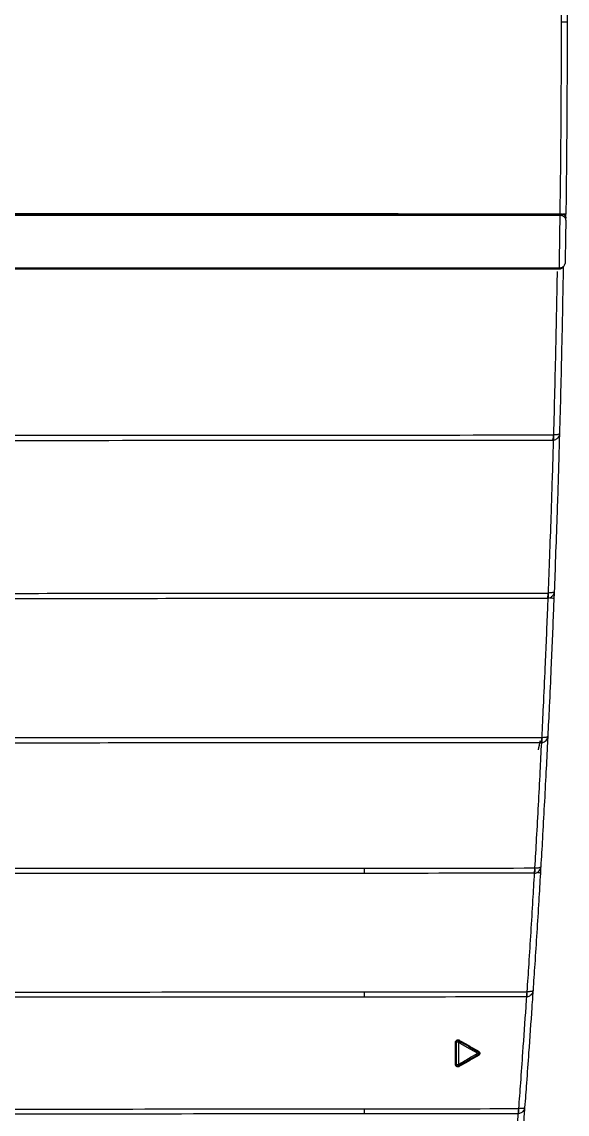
# Model space of a CAD drawing. Header units: millimetres. Extents: x 0 to 504600, y 0 to 118800.
# Drawn here: x 104325.6 to 104405, y 56615.7 to 56774.6 of the extents above; entities that cross this region are included whole.
import ezdxf

# ---------------------------------------------------------------- set-up
doc = ezdxf.new("R2010")
doc.units = ezdxf.units.MM
doc.header["$LTSCALE"] = 200
doc.layers.add('LG-AIRCON', color=240, linetype='Continuous')

# ---------------------------------------------------------------- blocks, each defined once
blk = doc.blocks.new('A$C7F214049')
at = {"layer": 'LG-AIRCON', "color": 0}
for centre, start, end in [((1159.08, 221.8), 79.821, 90), ((1158.96, 214.2), 270, 280.0235)]:
    blk.add_arc(centre, 0.2, start, end, dxfattribs=at)
for centre, major_axis, ratio, start_param, end_param in [((1158.95, 221.8), (0, -0.2), 0.175267, 1.567138, 3.141593), ((1158.95, 222.08), (0.001, -0.2), 0.16971, 1.157049, 1.567157), ((1159.08, 221.8), (0, -0.2), 0.336285, 1.564715, 3.141593), ((1159.08, 221.8), (-0.035, -0.197), 0.332536, 1.624265, 3.159412), ((1158.83, 214.2), (0, -0.2), 0.173506, 0, 1.567164), ((1158.96, 214.2), (0, -0.2), 0.329321, 0, 1.564819), ((1158.96, 214.2), (0.035, -0.197), 0.323896, 6.276882, 7.790735), ((1157.88, 189.89), (0.001, -0.8), 0.169592, 6.283183, 7.842493), ((1157.91, 189.89), (-0.11, 0.792), 0.166611, 3.140872, 4.677823), ((1157.11, 166.89), (0.001, -0.8), 0.167952, 6.283183, 7.836029), ((1157.14, 166.89), (-0.1, 0.794), 0.164575, 3.140938, 4.673714), ((1156.18, 145.89), (0.001, -0.8), 0.16673, 6.283183, 7.826069), ((1156.21, 145.89), (-0.091, 0.795), 0.162642, 3.140994, 4.665722), ((1155.16, 126.88), (0.001, -0.8), 0.166002, 6.283183, 7.815063), ((1155.18, 126.89), (-0.084, 0.796), 0.161192, 3.141042, 4.656333), ((1154.03, 108.88), (0.001, -0.8), 0.163114, 6.283183, 7.801181), ((1154.05, 108.89), (-0.076, 0.796), 0.157588, 3.141097, 4.644478), ((1144.28, 101.81), (-0.05, -0.0866), 0.126531, 4.792664, 6.19521), ((1143.76, 101.5), (0.1, 0), 0.003787, 4.563179, 6.195918), ((1144.12, 101.48), (-0.217, -0.124), 0.984754, 3.666388, 5.75839), ((1144.12, 101.48), (-0.25, 0), 0.003712, 4.562801, 6.195918), ((1144.12, 101.48), (-0.125, -0.217), 0.127619, 1.648563, 3.053605), ((1147.11, 100.18), (-0.05, -0.0866), 0.134963, 4.783449, 6.195111), ((1146.9, 99.88), (-0.125, -0.217), 0.135854, 1.639537, 3.053507), ((1146.9, 99.88), (-0.125, 0.217), 0.127702, 3.229581, 4.629277), ((1146.9, 99.88), (0, -0.25), 0.985602, 0.541551, 2.600041), ((1147.12, 99.58), (0.05, -0.0866), 0.126706, 3.22957, 4.627168), ((1143.76, 98.25), (-0.1, 0), 0.022467, 3.229107, 4.860622), ((1144.12, 98.27), (-0.25, 0), 0.022167, 0.087341, 1.719412), ((1144.12, 98.27), (-0.217, 0.124), 0.98482, 0.526031, 2.615561), ((1144.12, 98.27), (0.125, -0.217), 0.117787, 0.08788, 1.477649), ((1144.28, 97.94), (0.05, -0.0866), 0.116557, 3.22946, 4.616907), ((1152.82, 91.88), (0.001, -0.8), 0.155307, 6.283184, 7.784761), ((1152.83, 91.88), (-0.064, 0.797), 0.149458, 3.141174, 4.631045)]:
    blk.add_ellipse(centre, major_axis=major_axis, ratio=ratio, start_param=start_param, end_param=end_param, dxfattribs=at)
for points, knots in [([(1159.17, 250), (1159.17, 281.75), (1158.44, 313.49), (1156.27, 361.05), (1155.37, 376.89), (1153.2, 408.53), (1151.92, 424.31), (1150.47, 440.03)], [0, 0, 0, 0, 0.5, 0.5, 0.75, 0.75, 1, 1, 1, 1]), ([(1151.35, 440), (1152.78, 424.29), (1154.04, 408.5), (1156.21, 376.87), (1157.11, 361.03), (1159.28, 313.48), (1160, 281.74), (1160, 250)], [0, 0, 0, 0, 0.25, 0.25, 0.5, 0.5, 1, 1, 1, 1]), ([(1158.98, 222.08), (1159.05, 226.73), (1159.09, 231.37), (1159.16, 240.68), (1159.17, 245.34), (1159.17, 250)], [0, 0, 0, 0, 0.499284, 0.499284, 1, 1, 1, 1]), ([(1160, 250), (1160, 245.34), (1159.98, 240.68), (1159.92, 231.34), (1159.88, 226.67), (1159.81, 222)], [0, 0, 0, 0, 0.499515, 0.499515, 1, 1, 1, 1]), ([(580, 222), (676.56, 222), (773.13, 222), (893.83, 222), (917.97, 222), (966.25, 222), (990.39, 222), (1038.62, 222), (1062.72, 222), (1098.83, 222), (1110.87, 222), (1128.91, 222), (1134.92, 222), (1146.94, 222), (1152.95, 222), (1158.95, 222)], [0, 0, 0, 0, 0.5, 0.5, 0.625, 0.625, 0.75, 0.75, 0.875, 0.875, 0.9375, 0.9375, 0.96875, 0.96875, 1, 1, 1, 1]), ([(580, 221.94), (676.62, 221.94), (773.24, 221.94), (894.01, 221.94), (918.17, 221.94), (966.48, 221.94), (990.64, 221.94), (1038.91, 221.94), (1063.04, 221.94), (1099.14, 221.94), (1111.16, 221.94), (1129.16, 221.94), (1135.15, 221.94), (1147.12, 221.94), (1153.11, 221.94), (1159.05, 221.94)], [0, 0, 0, 0, 0.5, 0.5, 0.625, 0.625, 0.75, 0.75, 0.875, 0.875, 0.9375, 0.9375, 0.96875, 0.96875, 1, 1, 1, 1]), ([(1158.98, 221.8), (1153.03, 221.8), (1147.05, 221.8), (1135.08, 221.8), (1129.09, 221.8), (1111.11, 221.8), (1099.1, 221.8), (1063.02, 221.8), (1038.89, 221.8), (990.61, 221.8), (966.46, 221.8), (918.15, 221.8), (894, 221.8), (773.23, 221.8), (676.61, 221.8), (580, 221.8)], [0, 0, 0, 0, 0.03125, 0.03125, 0.0625, 0.0625, 0.125, 0.125, 0.25, 0.25, 0.375, 0.375, 0.5, 0.5, 1, 1, 1, 1]), ([(924.79, 222.08), (944.36, 222.08), (963.93, 222.08), (1003.07, 222.08), (1022.63, 222.08), (1061.73, 222.09), (1081.25, 222.08), (1110.48, 222.08), (1120.21, 222.08), (1134.78, 222.08), (1139.63, 222.08), (1149.32, 222.07), (1154.16, 222.05), (1158.98, 222.08)], [0, 0, 0, 0, 0.25, 0.25, 0.5, 0.5, 0.75, 0.75, 0.875, 0.875, 0.9375, 0.9375, 1, 1, 1, 1]), ([(1158.97, 221.94), (1154.15, 221.91), (1149.31, 221.93), (1139.62, 221.94), (1134.77, 221.94), (1120.2, 221.94), (1110.47, 221.94), (1081.25, 221.94), (1061.72, 221.95), (1022.63, 221.94), (1003.07, 221.94), (963.93, 221.94), (944.36, 221.94), (924.79, 221.94)], [0, 0, 0, 0, 0.0625, 0.0625, 0.125, 0.125, 0.25, 0.25, 0.5, 0.5, 0.75, 0.75, 1, 1, 1, 1]), ([(1158.87, 214.2), (1158.88, 214.8), (1158.89, 215.4), (1158.91, 217), (1158.93, 218), (1158.94, 219.03), (1158.94, 219.06), (1158.95, 219.78), (1158.96, 220.48), (1158.98, 221.38), (1158.98, 221.59), (1158.98, 221.8)], [0, 0, 0, 0, 0.236906, 0.236906, 0.631659, 0.631659, 0.643094, 0.643094, 0.91768, 0.91768, 1, 1, 1, 1]), ([(1158.98, 222.08), (1159.05, 222.08), (1159.12, 222.07), (1159.26, 222.05), (1159.33, 222.03), (1159.39, 222)], [0, 0, 0, 0, 0.454586, 0.454586, 1, 1, 1, 1]), ([(1159.05, 221.94), (1159.11, 221.93), (1159.17, 221.91), (1159.25, 221.87), (1159.27, 221.86), (1159.29, 221.85)], [0, 0, 0, 0, 0.685159, 0.685159, 1, 1, 1, 1]), ([(1159.8, 221.14), (1159.8, 221.23), (1159.78, 221.33), (1159.7, 221.49), (1159.64, 221.56), (1159.51, 221.67), (1159.44, 221.71), (1159.29, 221.77), (1159.22, 221.79), (1159.15, 221.8)], [0, 0, 0, 0, 0.328038, 0.328038, 0.609579, 0.609579, 0.82718, 0.82718, 1, 1, 1, 1]), ([(1159.4, 222), (1159.47, 221.97), (1159.53, 221.93), (1159.65, 221.83), (1159.7, 221.76), (1159.78, 221.6), (1159.8, 221.5), (1159.8, 221.41)], [0, 0, 0, 0, 0.243628, 0.243628, 0.586515, 0.586515, 1, 1, 1, 1]), ([(1159.8, 221.14), (1159.79, 220.45), (1159.78, 219.76), (1159.76, 218.38), (1159.75, 217.68), (1159.72, 216.28), (1159.71, 215.57), (1159.7, 214.85)], [0, 0, 0, 0, 0.328189, 0.328189, 0.660275, 0.660275, 1, 1, 1, 1]), ([(1159.02, 214.2), (1159.1, 214.21), (1159.17, 214.23), (1159.32, 214.28), (1159.39, 214.32), (1159.53, 214.43), (1159.59, 214.5), (1159.68, 214.66), (1159.7, 214.76), (1159.7, 214.85)], [0, 0, 0, 0, 0.167998, 0.167998, 0.390963, 0.390963, 0.674699, 0.674699, 1, 1, 1, 1]), ([(580, 214.2), (676.59, 214.2), (773.19, 214.2), (893.93, 214.2), (918.08, 214.2), (966.38, 214.2), (990.53, 214.2), (1038.79, 214.2), (1062.92, 214.2), (1098.99, 214.2), (1111, 214.2), (1128.98, 214.2), (1134.97, 214.2), (1146.93, 214.2), (1152.91, 214.2), (1158.87, 214.2)], [0, 0, 0, 0, 0.5, 0.5, 0.625, 0.625, 0.75, 0.75, 0.875, 0.875, 0.9375, 0.9375, 0.96875, 0.96875, 1, 1, 1, 1]), ([(1158.83, 214), (1152.88, 214), (1146.9, 214), (1134.94, 214), (1128.95, 214), (1110.97, 214), (1098.96, 214), (1062.89, 214), (1038.76, 214), (990.5, 214), (966.35, 214), (918.06, 214), (893.91, 214), (773.18, 214), (676.59, 214), (580, 214)], [0, 0, 0, 0, 0.03125, 0.03125, 0.0625, 0.0625, 0.125, 0.125, 0.25, 0.25, 0.375, 0.375, 0.5, 0.5, 1, 1, 1, 1]), ([(1158.05, 189.88), (1158.05, 189.88), (1158.05, 189.88), (1158.11, 192.01), (1158.17, 194.14), (1158.27, 198.39), (1158.32, 200.52), (1158.44, 205.84), (1158.5, 209.03), (1158.57, 212.7), (1158.58, 213.18), (1158.59, 213.67)], [0, 0, 0, 0, 0.000198, 0.000198, 0.268491, 0.268491, 0.536776, 0.536776, 0.939193, 0.939193, 1, 1, 1, 1]), ([(1159.42, 214.09), (1159.41, 213.46), (1159.4, 212.83), (1159.33, 209.01), (1159.27, 205.82), (1159.15, 200.5), (1159.1, 198.38), (1159, 194.19), (1158.94, 192.12), (1158.88, 190.06)], [0, 0, 0, 0, 0.078281, 0.078281, 0.476719, 0.476719, 0.742339, 0.742339, 1, 1, 1, 1]), ([(1159.39, 214.37), (1159.35, 214.28), (1159.29, 214.19), (1159.14, 214.07), (1159.07, 214.03), (1158.99, 213.99), (1158.98, 213.99), (1158.98, 213.99)], [0, 0, 0, 0, 0.588645, 0.588645, 0.979627, 0.979627, 1, 1, 1, 1]), ([(1063.9, 189.82), (1074.39, 189.82), (1084.86, 189.83), (1099.34, 189.84), (1103.37, 189.84), (1107.39, 189.84)], [0, 0, 0, 0, 0.722222, 0.722222, 1, 1, 1, 1]), ([(1107.39, 189.84), (1113.84, 189.85), (1120.29, 189.85), (1137.19, 189.86), (1147.63, 189.87), (1158.02, 189.88)], [0, 0, 0, 0, 0.381284, 0.381284, 1, 1, 1, 1]), ([(1158.88, 190.06), (1158.88, 190.06), (1158.88, 190.05), (1158.88, 189.97), (1158.87, 189.89), (1158.82, 189.73), (1158.79, 189.66), (1158.69, 189.49), (1158.61, 189.39), (1158.45, 189.26), (1158.38, 189.21), (1158.21, 189.14), (1158.12, 189.11), (1158.02, 189.1)], [0, 0, 0, 0, 0.004581, 0.004581, 0.182241, 0.182241, 0.349923, 0.349923, 0.612891, 0.612891, 0.797504, 0.797504, 1, 1, 1, 1]), ([(1158.88, 190.06), (1158.88, 190.06), (1158.88, 190.06), (1158.88, 190.04), (1158.87, 190.02), (1158.83, 189.99), (1158.8, 189.98), (1158.71, 189.95), (1158.63, 189.93), (1158.47, 189.9), (1158.4, 189.9), (1158.23, 189.88), (1158.14, 189.88), (1158.05, 189.88)], [0, 0, 0, 0, 0.004581, 0.004581, 0.18224, 0.18224, 0.349922, 0.349922, 0.61289, 0.61289, 0.797504, 0.797504, 1, 1, 1, 1]), ([(1158.88, 190.06), (1158.87, 189.95), (1158.87, 189.84), (1158.87, 189.67), (1158.86, 189.59), (1158.86, 189.47), (1158.86, 189.43), (1158.86, 189.35), (1158.86, 189.31), (1158.86, 189.26), (1158.85, 189.24), (1158.85, 189.2), (1158.85, 189.19), (1158.85, 189.16), (1158.85, 189.16), (1158.85, 189.14), (1158.85, 189.13), (1158.85, 189.12), (1158.85, 189.12), (1158.85, 189.11), (1158.85, 189.11), (1158.85, 189.1), (1158.85, 189.1), (1158.85, 189.1), (1158.85, 189.1), (1158.85, 189.09), (1158.85, 189.09), (1158.85, 189.09), (1158.85, 189.09), (1158.85, 189.09), (1158.85, 189.09), (1158.85, 189.09), (1158.85, 189.09), (1158.85, 189.09), (1158.85, 189.09), (1158.85, 189.09), (1158.85, 189.09), (1158.85, 189.09), (1158.85, 189.09), (1158.85, 189.09), (1158.85, 189.09), (1158.85, 189.09), (1158.85, 189.09), (1158.85, 189.09)], [0, 0, 0, 0, 0.331373, 0.331373, 0.552824, 0.552824, 0.700821, 0.700821, 0.799739, 0.799739, 0.865865, 0.865865, 0.910081, 0.910081, 0.939655, 0.939655, 0.959446, 0.959446, 0.972697, 0.972697, 0.981578, 0.981578, 0.987537, 0.987537, 0.991542, 0.991542, 0.994241, 0.994241, 0.996065, 0.996065, 0.997305, 0.997305, 0.998154, 0.998154, 0.998742, 0.998742, 0.999339, 0.999339, 0.99959, 0.99959, 0.999847, 0.999847, 1, 1, 1, 1]), ([(1157.89, 189.09), (1147.51, 189.08), (1137.08, 189.07), (1116.19, 189.06), (1105.73, 189.05), (1074.31, 189.03), (1053.31, 189.01), (1032.29, 189)], [0, 0, 0, 0, 0.25, 0.25, 0.5, 0.5, 1, 1, 1, 1]), ([(1157.27, 166.87), (1157.34, 168.63), (1157.41, 170.39), (1157.54, 174.11), (1157.61, 176.07), (1157.78, 180.95), (1157.87, 183.89), (1157.98, 187.57), (1158, 188.33), (1158.02, 189.09), (1158.02, 189.09), (1158.02, 189.1)], [0, 0, 0, 0, 0.237428, 0.237428, 0.501258, 0.501258, 0.897133, 0.897133, 0.999576, 0.999576, 1, 1, 1, 1]), ([(1158.85, 189.09), (1158.85, 189.09), (1158.85, 189.09), (1158.83, 188.3), (1158.81, 187.51), (1158.7, 183.8), (1158.61, 180.88), (1158.44, 176.01), (1158.37, 174.06), (1158.24, 170.42), (1158.18, 168.74), (1158.11, 167.05)], [0, 0, 0, 0, 0.000003, 0.000003, 0.107608, 0.107608, 0.505291, 0.505291, 0.770328, 0.770328, 1, 1, 1, 1]), ([(1158.11, 167.05), (1158.11, 167.05), (1158.11, 167.04), (1158.11, 166.96), (1158.09, 166.88), (1158.05, 166.72), (1158.01, 166.65), (1157.91, 166.48), (1157.83, 166.38), (1157.67, 166.25), (1157.59, 166.2), (1157.43, 166.13), (1157.33, 166.11), (1157.24, 166.09)], [0, 0, 0, 0, 0.004577, 0.004577, 0.182726, 0.182726, 0.350796, 0.350796, 0.613047, 0.613047, 0.797661, 0.797661, 1, 1, 1, 1]), ([(1158.11, 167.05), (1158.11, 167.05), (1158.11, 167.05), (1158.11, 167.03), (1158.1, 167.01), (1158.06, 166.98), (1158.03, 166.97), (1157.93, 166.93), (1157.85, 166.92), (1157.7, 166.89), (1157.62, 166.89), (1157.46, 166.88), (1157.37, 166.87), (1157.27, 166.87)], [0, 0, 0, 0, 0.004577, 0.004577, 0.182724, 0.182724, 0.350793, 0.350793, 0.613048, 0.613048, 0.797663, 0.797663, 1, 1, 1, 1]), ([(1157.11, 166.09), (1144.03, 166.08), (1130.86, 166.07), (1104.49, 166.05), (1091.28, 166.04), (1078.05, 166.03)], [0, 0, 0, 0, 0.5, 0.5, 1, 1, 1, 1]), ([(1078.09, 166.82), (1091.33, 166.83), (1104.56, 166.84), (1130.96, 166.86), (1144.14, 166.86), (1157.25, 166.87)], [0, 0, 0, 0, 0.5, 0.5, 1, 1, 1, 1]), ([(1156.34, 145.86), (1156.41, 147.37), (1156.49, 148.87), (1156.64, 152.26), (1156.73, 154.14), (1156.94, 158.85), (1157.06, 161.67), (1157.19, 165.02), (1157.21, 165.56), (1157.23, 166.09)], [0, 0, 0, 0, 0.222879, 0.222879, 0.501857, 0.501857, 0.920491, 0.920491, 1, 1, 1, 1]), ([(1158.07, 166.09), (1158.04, 165.52), (1158.02, 164.95), (1157.89, 161.58), (1157.77, 158.77), (1157.56, 154.08), (1157.48, 152.21), (1157.32, 148.9), (1157.25, 147.47), (1157.18, 146.04)], [0, 0, 0, 0, 0.085152, 0.085152, 0.5056, 0.5056, 0.785788, 0.785788, 1, 1, 1, 1]), ([(1156.18, 145.09), (1143.08, 145.08), (1129.91, 145.07), (1103.53, 145.05), (1090.31, 145.04), (1077.08, 145.03)], [0, 0, 0, 0, 0.5, 0.5, 1, 1, 1, 1]), ([(1077.12, 145.82), (1090.37, 145.83), (1103.6, 145.83), (1130.02, 145.85), (1143.2, 145.85), (1156.32, 145.86)], [0, 0, 0, 0, 0.5, 0.5, 1, 1, 1, 1]), ([(1155.31, 126.85), (1155.4, 128.29), (1155.48, 129.72), (1155.65, 132.78), (1155.74, 134.4), (1155.91, 137.65), (1156, 139.27), (1156.15, 142.29), (1156.22, 143.69), (1156.29, 145.09)], [0, 0, 0, 0, 0.23561, 0.23561, 0.502531, 0.502531, 0.769333, 0.769333, 1, 1, 1, 1]), ([(1157.13, 145.09), (1157.13, 145.09), (1157.13, 145.09), (1157.06, 143.66), (1156.99, 142.22), (1156.83, 139.18), (1156.75, 137.57), (1156.57, 134.34), (1156.48, 132.72), (1156.32, 129.75), (1156.24, 128.39), (1156.16, 127.03)], [0, 0, 0, 0, 0.000003, 0.000003, 0.2381, 0.2381, 0.505996, 0.505996, 0.774012, 0.774012, 1, 1, 1, 1]), ([(1156.3, 145.09), (1156.39, 145.1), (1156.49, 145.13), (1156.66, 145.2), (1156.73, 145.24), (1156.9, 145.37), (1156.98, 145.47), (1157.08, 145.64), (1157.11, 145.71), (1157.16, 145.86), (1157.18, 145.95), (1157.18, 146.03), (1157.18, 146.03), (1157.18, 146.04)], [0, 0, 0, 0, 0.202534, 0.202534, 0.387539, 0.387539, 0.649336, 0.649336, 0.817337, 0.817337, 0.995424, 0.995424, 1, 1, 1, 1]), ([(1156.34, 145.86), (1156.43, 145.86), (1156.53, 145.87), (1156.69, 145.87), (1156.77, 145.88), (1156.92, 145.9), (1157, 145.92), (1157.1, 145.95), (1157.13, 145.97), (1157.17, 146), (1157.18, 146.02), (1157.18, 146.04), (1157.18, 146.04), (1157.18, 146.04)], [0, 0, 0, 0, 0.202532, 0.202532, 0.387538, 0.387538, 0.649339, 0.649339, 0.81734, 0.81734, 0.995424, 0.995424, 1, 1, 1, 1]), ([(1130.49, 126.11), (1130.49, 126.14), (1130.49, 126.19), (1130.49, 126.3), (1130.49, 126.37), (1130.49, 126.53), (1130.49, 126.61), (1130.49, 126.75), (1130.49, 126.79), (1130.49, 126.84)], [0, 0, 0, 0, 0.286221, 0.286221, 0.571234, 0.571234, 0.853733, 0.853733, 1, 1, 1, 1]), ([(1154.18, 108.84), (1154.27, 110.19), (1154.36, 111.54), (1154.55, 114.44), (1154.65, 115.98), (1154.84, 119.07), (1154.93, 120.61), (1155.1, 123.46), (1155.18, 124.78), (1155.26, 126.09)], [0, 0, 0, 0, 0.234809, 0.234809, 0.503083, 0.503083, 0.771219, 0.771219, 1, 1, 1, 1]), ([(1156.1, 126.09), (1156.1, 126.09), (1156.1, 126.09), (1156.02, 124.74), (1155.94, 123.4), (1155.77, 120.52), (1155.67, 118.99), (1155.48, 115.92), (1155.38, 114.39), (1155.2, 111.57), (1155.11, 110.3), (1155.03, 109.02)], [0, 0, 0, 0, 0.000002, 0.000002, 0.236795, 0.236795, 0.505989, 0.505989, 0.775323, 0.775323, 1, 1, 1, 1]), ([(1155.27, 126.09), (1155.36, 126.1), (1155.46, 126.12), (1155.62, 126.19), (1155.7, 126.24), (1155.87, 126.37), (1155.95, 126.46), (1156.05, 126.63), (1156.09, 126.7), (1156.14, 126.86), (1156.15, 126.94), (1156.16, 127.02), (1156.16, 127.02), (1156.16, 127.03)], [0, 0, 0, 0, 0.202953, 0.202953, 0.388561, 0.388561, 0.650171, 0.650171, 0.817787, 0.817787, 0.995423, 0.995423, 1, 1, 1, 1]), ([(1155.31, 126.85), (1155.41, 126.85), (1155.5, 126.85), (1155.67, 126.86), (1155.74, 126.87), (1155.9, 126.89), (1155.98, 126.91), (1156.07, 126.94), (1156.1, 126.96), (1156.15, 126.99), (1156.16, 127.01), (1156.16, 127.03), (1156.16, 127.03), (1156.16, 127.03)], [0, 0, 0, 0, 0.20295, 0.20295, 0.388559, 0.388559, 0.650174, 0.650174, 0.81779, 0.81779, 0.995423, 0.995423, 1, 1, 1, 1]), ([(1156.15, 127.03), (1156.14, 126.85), (1156.13, 126.67), (1156.11, 126.36), (1156.11, 126.22), (1156.1, 126.09), (1156.1, 126.09), (1156.1, 126.09)], [0, 0, 0, 0, 0.569674, 0.569674, 0.999955, 0.999955, 1, 1, 1, 1]), ([(1130.49, 108.11), (1130.49, 108.14), (1130.49, 108.19), (1130.49, 108.3), (1130.49, 108.37), (1130.49, 108.53), (1130.49, 108.61), (1130.49, 108.74), (1130.49, 108.78), (1130.49, 108.82)], [0, 0, 0, 0, 0.290629, 0.290629, 0.580005, 0.580005, 0.866777, 0.866777, 1, 1, 1, 1]), ([(1155.03, 109.02), (1155.03, 109.02), (1155.03, 109.01), (1155.02, 108.93), (1155, 108.85), (1154.95, 108.69), (1154.92, 108.62), (1154.81, 108.45), (1154.73, 108.36), (1154.56, 108.23), (1154.49, 108.19), (1154.32, 108.12), (1154.22, 108.1), (1154.12, 108.09)], [0, 0, 0, 0, 0.004573, 0.004573, 0.182489, 0.182489, 0.350305, 0.350305, 0.61092, 0.61092, 0.796953, 0.796953, 1, 1, 1, 1]), ([(1155.03, 109.02), (1155.03, 109.02), (1155.03, 109.02), (1155.03, 109), (1155.01, 108.98), (1154.97, 108.94), (1154.94, 108.93), (1154.85, 108.89), (1154.77, 108.88), (1154.61, 108.86), (1154.53, 108.85), (1154.37, 108.84), (1154.27, 108.84), (1154.18, 108.84)], [0, 0, 0, 0, 0.004573, 0.004573, 0.182486, 0.182486, 0.350302, 0.350302, 0.610923, 0.610923, 0.796956, 0.796956, 1, 1, 1, 1]), ([(1155.02, 109.02), (1155.01, 108.86), (1155, 108.71), (1154.98, 108.4), (1154.97, 108.24), (1154.96, 108.09)], [0, 0, 0, 0, 0.50205, 0.50205, 1, 1, 1, 1]), ([(1152.96, 91.83), (1153.05, 93.08), (1153.15, 94.33), (1153.35, 97.06), (1153.45, 98.54), (1153.72, 102.24), (1153.87, 104.45), (1154.05, 107.14), (1154.08, 107.61), (1154.12, 108.09), (1154.12, 108.09), (1154.12, 108.09)], [0, 0, 0, 0, 0.231173, 0.231173, 0.503648, 0.503648, 0.912609, 0.912609, 0.999768, 0.999768, 1, 1, 1, 1]), ([(1154.96, 108.08), (1154.96, 108.08), (1154.96, 108.08), (1154.92, 107.57), (1154.89, 107.06), (1154.71, 104.36), (1154.55, 102.15), (1154.29, 98.49), (1154.19, 97.02), (1153.99, 94.37), (1153.9, 93.19), (1153.81, 92.01)], [0, 0, 0, 0, 0.000003, 0.000003, 0.09538, 0.09538, 0.505942, 0.505942, 0.779485, 0.779485, 1, 1, 1, 1]), ([(1143.75, 101.5), (1143.75, 101.54), (1143.75, 101.58), (1143.78, 101.66), (1143.8, 101.69), (1143.85, 101.75), (1143.88, 101.78), (1143.95, 101.82), (1143.99, 101.84), (1144.06, 101.86), (1144.1, 101.86), (1144.18, 101.85), (1144.22, 101.84), (1144.26, 101.82), (1144.26, 101.81), (1144.27, 101.81)], [0, 0, 0, 0, 0.164324, 0.164324, 0.328649, 0.328649, 0.493199, 0.493199, 0.656545, 0.656545, 0.817673, 0.817673, 0.976616, 0.976616, 1, 1, 1, 1]), ([(1144.23, 101.73), (1144.23, 101.73), (1144.22, 101.73), (1144.2, 101.74), (1144.17, 101.75), (1144.11, 101.76), (1144.09, 101.76), (1144.03, 101.75), (1144, 101.73), (1143.96, 101.7), (1143.93, 101.68), (1143.9, 101.64), (1143.89, 101.61), (1143.87, 101.56), (1143.86, 101.53), (1143.86, 101.5)], [0, 0, 0, 0, 0.023208, 0.023208, 0.180984, 0.180984, 0.341259, 0.341259, 0.50442, 0.50442, 0.669501, 0.669501, 0.834777, 0.834777, 1, 1, 1, 1]), ([(1144.27, 101.81), (1144.74, 101.54), (1145.21, 101.27), (1146.16, 100.72), (1146.63, 100.45), (1147.1, 100.18)], [0, 0, 0, 0, 0.499995, 0.499995, 1, 1, 1, 1]), ([(1143.75, 98.25), (1143.75, 98.93), (1143.75, 99.6), (1143.75, 100.68), (1143.75, 101.09), (1143.75, 101.5)], [0, 0, 0, 0, 0.62209, 0.62209, 1, 1, 1, 1]), ([(1143.86, 101.5), (1143.86, 101.09), (1143.86, 100.68), (1143.86, 99.6), (1143.86, 98.93), (1143.86, 98.25)], [0, 0, 0, 0, 0.37791, 0.37791, 1, 1, 1, 1]), ([(1143.87, 101.48), (1143.87, 101.48), (1143.87, 101.48), (1143.87, 101.49), (1143.86, 101.5), (1143.86, 101.5)], [0, 0, 0, 0, 0.404526, 0.404526, 1, 1, 1, 1]), ([(1143.87, 98.27), (1143.87, 98.8), (1143.87, 99.33), (1143.87, 100.4), (1143.87, 100.94), (1143.87, 101.48)], [0, 0, 0, 0, 0.494668, 0.494668, 1, 1, 1, 1]), ([(1144.16, 101.48), (1144.16, 100.94), (1144.16, 100.4), (1144.16, 99.33), (1144.16, 98.8), (1144.16, 98.27)], [0, 0, 0, 0, 0.505333, 0.505333, 1, 1, 1, 1]), ([(1146.94, 99.87), (1146.47, 100.15), (1146, 100.42), (1145.07, 100.95), (1144.61, 101.22), (1144.16, 101.48)], [0, 0, 0, 0, 0.508641, 0.508641, 1, 1, 1, 1]), ([(1147.06, 100.09), (1146.59, 100.36), (1146.12, 100.64), (1145.18, 101.18), (1144.7, 101.45), (1144.23, 101.73)], [0, 0, 0, 0, 0.500005, 0.500005, 1, 1, 1, 1]), ([(1144.23, 101.73), (1144.24, 101.72), (1144.24, 101.71), (1144.25, 101.7), (1144.25, 101.7), (1144.25, 101.69)], [0, 0, 0, 0, 0.750812, 0.750812, 1, 1, 1, 1]), ([(1144.25, 101.69), (1144.7, 101.43), (1145.16, 101.17), (1146.09, 100.63), (1146.56, 100.36), (1147.03, 100.09)], [0, 0, 0, 0, 0.491357, 0.491357, 1, 1, 1, 1]), ([(1147.1, 100.18), (1147.13, 100.16), (1147.17, 100.13), (1147.22, 100.07), (1147.24, 100.03), (1147.27, 99.96), (1147.28, 99.92), (1147.28, 99.84), (1147.27, 99.81), (1147.25, 99.74), (1147.23, 99.7), (1147.18, 99.64), (1147.16, 99.61), (1147.12, 99.59), (1147.11, 99.58), (1147.1, 99.58)], [0, 0, 0, 0, 0.166484, 0.166484, 0.333371, 0.333371, 0.493853, 0.493853, 0.648344, 0.648344, 0.801897, 0.801897, 0.959514, 0.959514, 1, 1, 1, 1]), ([(1144.16, 98.27), (1144.55, 98.49), (1144.94, 98.72), (1145.87, 99.26), (1146.4, 99.57), (1146.94, 99.87)], [0, 0, 0, 0, 0.423739, 0.423739, 1, 1, 1, 1]), ([(1144.23, 98.03), (1144.7, 98.3), (1145.18, 98.57), (1146.12, 99.12), (1146.59, 99.39), (1147.06, 99.66)], [0, 0, 0, 0, 0.500007, 0.500007, 1, 1, 1, 1]), ([(1147.03, 99.66), (1146.77, 99.51), (1146.51, 99.37), (1145.98, 99.06), (1145.7, 98.9), (1145.03, 98.51), (1144.64, 98.29), (1144.25, 98.06)], [0, 0, 0, 0, 0.277579, 0.277579, 0.57626, 0.57626, 1, 1, 1, 1]), ([(1147.1, 99.58), (1146.63, 99.31), (1146.16, 99.03), (1145.21, 98.49), (1144.74, 98.22), (1144.27, 97.94)], [0, 0, 0, 0, 0.499993, 0.499993, 1, 1, 1, 1]), ([(1147.03, 100.09), (1147.04, 100.09), (1147.05, 100.09), (1147.06, 100.09), (1147.06, 100.09), (1147.06, 100.09)], [0, 0, 0, 0, 0.749515, 0.749515, 1, 1, 1, 1]), ([(1147.06, 99.66), (1147.06, 99.66), (1147.06, 99.66), (1147.05, 99.66), (1147.04, 99.66), (1147.03, 99.66)], [0, 0, 0, 0, 0.26794, 0.26794, 1, 1, 1, 1]), ([(1147.06, 99.66), (1147.07, 99.67), (1147.08, 99.67), (1147.11, 99.69), (1147.13, 99.71), (1147.16, 99.75), (1147.17, 99.77), (1147.19, 99.83), (1147.19, 99.85), (1147.19, 99.91), (1147.19, 99.94), (1147.17, 99.99), (1147.15, 100.01), (1147.11, 100.06), (1147.09, 100.08), (1147.06, 100.09)], [0, 0, 0, 0, 0.041209, 0.041209, 0.200223, 0.200223, 0.353071, 0.353071, 0.505603, 0.505603, 0.664285, 0.664285, 0.831116, 0.831116, 1, 1, 1, 1]), ([(1144.27, 97.94), (1144.23, 97.92), (1144.2, 97.91), (1144.12, 97.9), (1144.08, 97.9), (1144.01, 97.91), (1143.97, 97.92), (1143.9, 97.96), (1143.87, 97.98), (1143.82, 98.04), (1143.79, 98.07), (1143.76, 98.15), (1143.75, 98.19), (1143.75, 98.24), (1143.75, 98.25), (1143.75, 98.25)], [0, 0, 0, 0, 0.157515, 0.157515, 0.315015, 0.315015, 0.473062, 0.473062, 0.633282, 0.633282, 0.796227, 0.796227, 0.961264, 0.961264, 1, 1, 1, 1]), ([(1143.86, 98.25), (1143.86, 98.26), (1143.87, 98.26), (1143.87, 98.27), (1143.87, 98.27), (1143.87, 98.27)], [0, 0, 0, 0, 0.535978, 0.535978, 1, 1, 1, 1]), ([(1143.86, 98.25), (1143.86, 98.25), (1143.86, 98.24), (1143.87, 98.2), (1143.87, 98.17), (1143.89, 98.12), (1143.91, 98.1), (1143.95, 98.05), (1143.97, 98.04), (1144.02, 98.01), (1144.05, 98), (1144.1, 97.99), (1144.13, 97.99), (1144.18, 98), (1144.21, 98.01), (1144.23, 98.03)], [0, 0, 0, 0, 0.038987, 0.038987, 0.205228, 0.205228, 0.369217, 0.369217, 0.529838, 0.529838, 0.687449, 0.687449, 0.843833, 0.843833, 1, 1, 1, 1]), ([(1144.25, 98.06), (1144.25, 98.06), (1144.25, 98.05), (1144.24, 98.04), (1144.24, 98.03), (1144.23, 98.03)], [0, 0, 0, 0, 0.279587, 0.279587, 1, 1, 1, 1]), ([(1130.49, 91.11), (1130.49, 91.11), (1130.49, 91.11), (1130.49, 91.14), (1130.49, 91.19), (1130.49, 91.3), (1130.49, 91.37), (1130.49, 91.53), (1130.49, 91.61), (1130.49, 91.73), (1130.49, 91.77), (1130.49, 91.8)], [0, 0, 0, 0, 0.000003, 0.000003, 0.296728, 0.296728, 0.592238, 0.592238, 0.885219, 0.885219, 1, 1, 1, 1]), ([(1151.67, 75.81), (1151.77, 76.99), (1151.87, 78.18), (1152.08, 80.74), (1152.19, 82.13), (1152.41, 84.9), (1152.52, 86.28), (1152.71, 88.81), (1152.8, 89.95), (1152.89, 91.09)], [0, 0, 0, 0, 0.232485, 0.232485, 0.504333, 0.504333, 0.77599, 0.77599, 1, 1, 1, 1]), ([(1153.74, 91.08), (1153.74, 91.08), (1153.74, 91.08), (1153.65, 89.91), (1153.56, 88.74), (1153.37, 86.2), (1153.26, 84.82), (1153.04, 82.08), (1152.93, 80.71), (1152.73, 78.22), (1152.64, 77.11), (1152.54, 76)], [0, 0, 0, 0, 0.000003, 0.000003, 0.233028, 0.233028, 0.505766, 0.505766, 0.778696, 0.778696, 1, 1, 1, 1]), ([(1153.81, 92.01), (1153.81, 92.01), (1153.81, 92), (1153.81, 91.98), (1153.81, 91.96), (1153.8, 91.88), (1153.78, 91.82), (1153.74, 91.68), (1153.7, 91.61), (1153.59, 91.44), (1153.51, 91.35), (1153.34, 91.23), (1153.26, 91.18), (1153.09, 91.12), (1152.99, 91.09), (1152.9, 91.09)], [0, 0, 0, 0, 0.004557, 0.004557, 0.044287, 0.044287, 0.184335, 0.184335, 0.354018, 0.354018, 0.611922, 0.611922, 0.797745, 0.797745, 1, 1, 1, 1]), ([(1153.81, 92.01), (1153.81, 92.01), (1153.81, 92.01), (1153.81, 92), (1153.81, 92), (1153.81, 91.98), (1153.79, 91.96), (1153.76, 91.93), (1153.72, 91.91), (1153.63, 91.88), (1153.55, 91.86), (1153.39, 91.84), (1153.31, 91.83), (1153.15, 91.83), (1153.05, 91.83), (1152.96, 91.83)], [0, 0, 0, 0, 0.004557, 0.004557, 0.044285, 0.044285, 0.184332, 0.184332, 0.354015, 0.354015, 0.611925, 0.611925, 0.797749, 0.797749, 1, 1, 1, 1])]:
    blk.add_open_spline(points, degree=3, knots=knots, dxfattribs=at)
for points in [[(1159.17, 250), (1159.63, 250), (1160, 250), (1160, 250)], [(1158.95, 222), (1158.99, 222), (1159.04, 222), (1159.08, 222)], [(1159.15, 221.8), (1159.09, 221.8), (1159.04, 221.8), (1158.98, 221.8)], [(1159.3, 221.86), (1159.34, 221.89), (1159.37, 221.95), (1159.39, 222)], [(1159.81, 221.99), (1159.81, 221.99), (1159.65, 222), (1159.4, 222)], [(1159.8, 221.41), (1159.81, 221.61), (1159.81, 221.8), (1159.81, 222)], [(1158.96, 214), (1158.92, 214), (1158.87, 214), (1158.83, 214)], [(1158.87, 214.2), (1158.92, 214.2), (1158.97, 214.2), (1159.02, 214.2)], [(1159.39, 214.37), (1159.41, 214.28), (1159.42, 214.18), (1159.42, 214.09)], [(1159.42, 214.09), (1159.42, 214.18), (1159.42, 214.26), (1159.42, 214.35)], [(1158.02, 189.88), (1158.03, 189.88), (1158.04, 189.88), (1158.05, 189.88)], [(1158.02, 189.1), (1157.98, 189.09), (1157.93, 189.09), (1157.89, 189.09)], [(1158.1, 167.05), (1158.09, 166.73), (1158.08, 166.41), (1158.07, 166.09)], [(1157.24, 166.09), (1157.2, 166.09), (1157.15, 166.09), (1157.11, 166.09)], [(1157.25, 166.87), (1157.25, 166.87), (1157.26, 166.87), (1157.27, 166.87)], [(1157.53, 166.18), (1157.86, 166.15), (1158.07, 166.12), (1158.07, 166.09)], [(1155.83, 144.07), (1155.92, 144.51), (1156, 144.94), (1156.09, 145.38)], [(1156.18, 145.09), (1156.22, 145.09), (1156.26, 145.09), (1156.3, 145.09)], [(1156.32, 145.86), (1156.32, 145.86), (1156.33, 145.86), (1156.34, 145.86)], [(1157.18, 146.04), (1157.16, 145.72), (1157.15, 145.4), (1157.13, 145.09)], [(1130.49, 126.07), (1112.38, 126.06), (1094.21, 126.04), (1076.01, 126.03)], [(1076.06, 126.81), (1094.24, 126.82), (1112.39, 126.83), (1130.49, 126.84)], [(1130.49, 126.84), (1138.77, 126.84), (1147.05, 126.85), (1155.29, 126.85)], [(1155.16, 126.08), (1146.96, 126.08), (1138.73, 126.07), (1130.49, 126.07)], [(1155.16, 126.08), (1155.2, 126.08), (1155.23, 126.09), (1155.27, 126.09)], [(1155.29, 126.85), (1155.3, 126.85), (1155.31, 126.85), (1155.31, 126.85)], [(1156.1, 126.09), (1156.1, 126.11), (1155.9, 126.15), (1155.59, 126.18)], [(1074.88, 108.79), (1093.46, 108.8), (1112, 108.81), (1130.49, 108.82)], [(1130.49, 108.82), (1138.39, 108.83), (1146.29, 108.84), (1154.16, 108.84)], [(1154.16, 108.84), (1154.17, 108.84), (1154.17, 108.84), (1154.18, 108.84)], [(1130.49, 108.07), (1111.99, 108.06), (1093.42, 108.04), (1074.82, 108.03)], [(1154.03, 108.08), (1146.2, 108.08), (1138.35, 108.07), (1130.49, 108.07)], [(1154.12, 108.09), (1154.09, 108.09), (1154.06, 108.08), (1154.03, 108.08)], [(1130.49, 91.07), (1111.56, 91.05), (1092.57, 91.04), (1073.55, 91.03)], [(1073.61, 91.75), (1092.61, 91.77), (1111.58, 91.79), (1130.49, 91.8)], [(1130.49, 91.8), (1137.98, 91.81), (1145.47, 91.82), (1152.94, 91.83)], [(1152.82, 91.08), (1145.39, 91.08), (1137.94, 91.07), (1130.49, 91.07)], [(1152.9, 91.09), (1152.87, 91.08), (1152.84, 91.08), (1152.82, 91.08)], [(1152.94, 91.83), (1152.95, 91.83), (1152.95, 91.83), (1152.96, 91.83)], [(1153.81, 92.01), (1153.79, 91.7), (1153.76, 91.39), (1153.74, 91.08)]]:
    blk.add_open_spline(points, degree=3, dxfattribs=at)

msp = doc.modelspace()

# ---------------------------------------------------------------- block references
at = {"layer": 'LG-AIRCON', "color": 200}
msp.add_blockref('A$C7F214049', (103245.02, 56524.64), dxfattribs=at)

doc.saveas('drawing.dxf')
